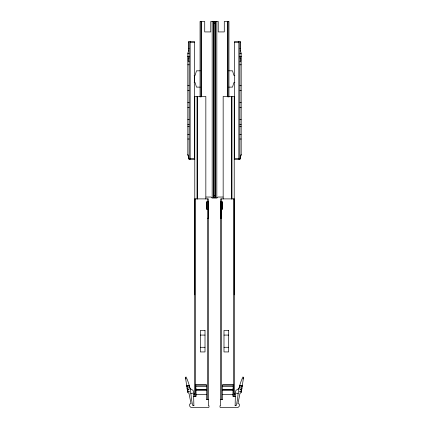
<?xml version="1.0" encoding="UTF-8"?>
<svg xmlns="http://www.w3.org/2000/svg" width="429" height="429" viewBox="0 0 429 429"><rect width="100%" height="100%" fill="white"/><g stroke="black" fill="none" stroke-linecap="round" stroke-linejoin="round"><path stroke-width="0.64" d="M240.513 50.874L240.524 41.479L234.47 41.479L234.47 159.298M238.615 388.787L237.602 398.713L236.508 404.917A0.933 0.933 0 0 1 235.591 405.689L235.081 405.689M238.175 393.114L238.143 393.398L235.162 393.098L235.977 390.31L238.958 388.588A54.027 54.027 0 0 1 242.894 377L243.543 377.305L241.318 392.46L239.983 393.398L237.939 403.823L238.953 403.823L239.344 404.29L239.344 406.15L237.945 407.55L220.533 407.55L219.975 407.062L219.975 405.78L220.544 405.78L220.592 198.9L234.416 198.9L234.422 396.337M240.492 50.794L241.178 53.352L241.178 154.44L239.875 159.293L240.036 158.692M240.095 158.467L241.178 154.44M242.187 386.54L240.937 387.038L240.792 388.036L241.956 388.106M241.876 388.669L239.999 389.414L239.95 389.757L241.699 389.864M241.565 390.798L239.688 391.538L239.639 391.886L241.388 391.988M234.422 393.602L235.135 393.495L235.355 396.005L235.124 405.689M187.044 388.106L188.208 388.036L188.063 387.038L186.813 386.54M187.301 389.864L189.05 389.757L189.001 389.414L187.124 388.669M187.612 391.988L189.361 391.886L189.312 391.538L187.435 390.798M213.567 23.622L215.433 23.622M188.476 42.214L189.125 42.214L189.125 159.309L194.53 159.309M240.524 42.214L239.875 42.214L239.875 159.309L234.47 159.309M190.149 42.315L194.53 42.315M234.47 42.315L238.851 42.315M188.524 48.504L189.125 48.504M239.875 48.504L240.476 48.504M187.822 53.394L189.125 53.394M239.875 53.394L241.178 53.394M187.822 56.355L189.125 56.355M239.875 56.355L241.178 56.355M187.822 56.864L189.125 56.864M239.875 56.864L241.178 56.864M189.125 58.012L188.197 58.012L188.197 61.267L189.125 61.267M239.875 58.012L240.803 58.012L240.803 61.267L239.875 61.267M187.822 64.784L189.125 64.784M239.875 64.784L241.178 64.784M200.209 70.817L196.455 70.817L195.147 75.359L194.139 75.359M228.791 70.817L232.545 70.817L233.853 75.359L234.861 75.359M194.139 82.577L195.147 82.577L196.455 87.119L200.209 87.119M234.861 82.577L233.853 82.577L232.545 87.119L228.791 87.119M187.822 85.703L189.125 85.703M239.875 85.703L241.178 85.703M187.822 90.396L189.125 90.396M239.875 90.396L241.178 90.396M187.822 102.697L189.125 102.697M239.875 102.697L241.178 102.697M187.822 107.379L189.125 107.379M239.875 107.379L241.178 107.379M187.822 119.611L189.125 119.611M239.875 119.611L241.178 119.611M187.822 124.592L189.125 124.592M239.875 124.592L241.178 124.592M187.822 126.491L189.125 126.491M239.875 126.491L241.178 126.491M187.822 134.341L189.125 134.341M239.875 134.341L241.178 134.341M187.822 139.023L189.125 139.023M239.875 139.023L241.178 139.023M190.149 158.467L194.53 158.467M234.47 158.467L238.851 158.467M213.567 195.79L215.433 195.79M205.92 197.029L211.014 197.029L211.98 197.962L217.02 197.962L217.986 197.029L223.08 197.029M207.641 209.379L206.698 209.379L206.698 201.694L208.489 201.694L208.489 218.232L207.652 218.232M221.359 209.379L222.302 209.379L222.302 201.694L220.511 201.694L220.511 218.232L221.348 218.232L221.348 201.694M200.354 335.081L205.008 335.081M223.992 335.081L228.646 335.081M200.354 347.286L205.008 347.286M223.992 347.286L228.646 347.286M195.753 384.604L206.392 384.588L206.392 399.351M233.247 384.604L222.608 384.588L222.608 399.351M195.753 385.194L206.392 385.194M222.608 385.194L233.247 385.194M186.658 385.499C190.009 384.995 190.61 386.529 186.728 385.961M242.342 385.499C238.969 385.022 238.427 386.449 242.272 385.961M195.753 386.411L206.392 386.411M222.608 386.411L233.247 386.411M195.753 384.588L196.171 396.337L193.645 396.337M235.355 396.337L232.829 396.337L233.247 384.588M195.753 388.921L196.171 388.921M232.829 388.921L233.247 388.921M196.171 389.527L206.392 389.527M222.608 389.527L232.829 389.527M196.171 389.607L206.392 389.607M222.608 389.607L232.829 389.607M196.171 390.54L206.392 390.54M222.608 390.54L232.829 390.54M193.779 394.492L194.578 394.492M196.171 394.508L206.392 394.508M222.608 394.508L232.829 394.508M234.422 394.492L235.221 394.492M206.328 399.351L208.456 399.351M220.544 399.351L222.672 399.351M193.919 405.689L193.409 405.689A0.933 0.933 0 0 1 192.492 404.917L191.398 398.713L190.385 388.787M194.578 393.602L193.865 393.495L193.645 396.005L193.876 405.689M194.578 396.337L194.578 198.9L208.397 198.9L208.456 405.78L209.025 405.78L209.025 407.062L208.467 407.55L191.055 407.55L189.656 406.15L189.656 404.29L190.047 403.823L191.061 403.823L189.001 393.393L187.682 392.46L185.457 377.305L186.106 377A54.027 54.027 0 0 1 190.042 388.588L193.023 390.31L193.838 393.098L190.857 393.398L190.825 393.114M188.508 50.794L188.476 41.479L194.53 41.479L194.53 159.298M188.487 50.874L187.822 53.352L187.822 154.44L189.125 159.293L188.964 158.692M187.822 154.44L188.905 158.467M238.851 41.479L238.851 159.309M234.223 294.846L234.223 96.445L223.16 96.445L223.16 198.997M233.633 198.9L233.633 396.68M231.896 96.445L231.896 198.997M231.757 96.445L231.757 198.997M228.936 97.051L228.936 21.45L224.281 21.45L224.281 31.928L218.227 31.928L218.227 21.45L210.773 21.45L210.773 31.928L204.719 31.928L204.719 21.45L200.064 21.45L200.064 97.051M228.008 21.45L228.008 97.051M227.542 21.45L227.542 96.509M222.061 201.694L222.061 209.379M221.385 198.9L221.385 201.576M221.402 201.694L221.385 399.351M216.827 21.45L216.827 197.962M215.433 21.45L215.433 197.962M214.5 21.45L214.5 197.962M213.567 21.45L213.567 197.962M212.173 21.45L212.173 197.962M207.615 198.9L207.615 201.576M207.652 201.694L207.615 399.351M206.939 201.694L206.939 209.379M205.84 198.997L205.84 96.445L194.777 96.445L194.777 294.846M201.458 21.45L201.458 96.509M200.992 21.45L200.992 97.051M197.243 96.445L197.243 198.997M197.104 96.445L197.104 198.997M195.367 198.9L195.367 396.68M194.541 75.359L194.541 82.577M190.149 41.479L190.149 159.309M238.958 388.588A64.918 59.159 8.4 0 1 239.559 386.116M242.927 379.038A53.153 53.153 0 0 1 243.468 377.831M189.441 386.116A64.918 59.159 -8.4 0 1 190.042 388.588M185.532 377.831A53.153 53.153 0 0 1 186.073 379.038M215.664 21.917L213.336 21.917L213.336 197.496L215.664 197.496L215.664 21.917M205.008 330.427L200.354 330.427L200.354 351.941L205.008 351.941L205.008 330.427M228.646 330.427L223.992 330.427L223.992 351.941L228.646 351.941L228.646 330.427"/></g></svg>
